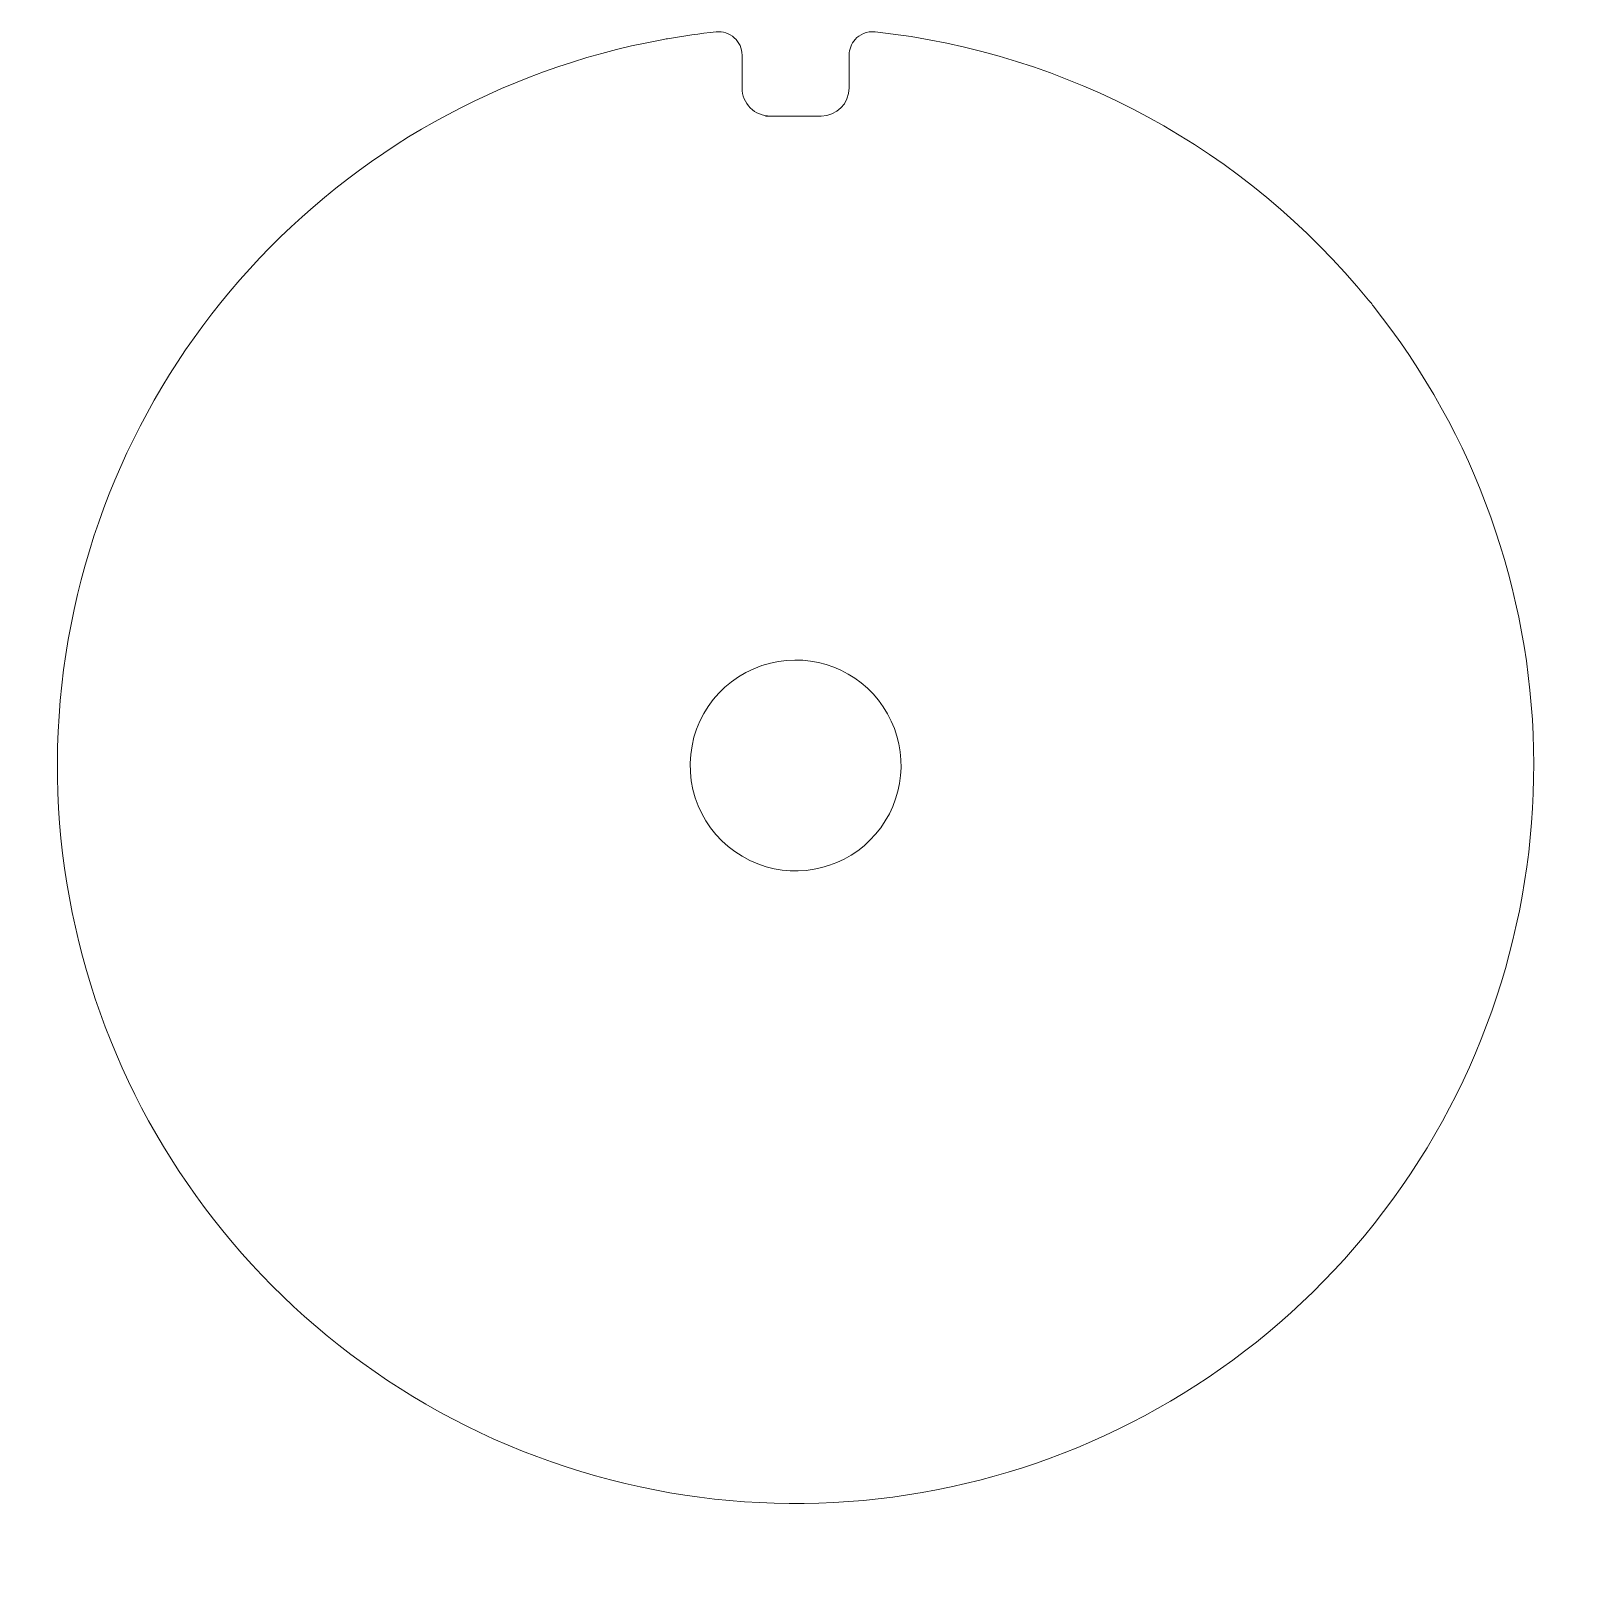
# Model space of a CAD drawing. Header units: millimetres. Extents: x -16.3 to 16.9, y -17.2 to 15.7.
import ezdxf

# ---------------------------------------------------------------- set-up
doc = ezdxf.new("R2010")
doc.units = ezdxf.units.MM
doc.header["$MEASUREMENT"] = 0
doc.layers.add('layer 1', color=7, linetype='Continuous')

msp = doc.modelspace()

# ---------------------------------------------------------------- linework, layer by layer
at = {"layer": 'layer 1', "color": 250, "lineweight": 20}
for points in [[(-1.6963, 15.7033), (-2.043, 15.6658), (-2.3883, 15.6167), (-2.7317, 15.5562)], [(12.2228, 9.9781), (9.6054, 13.1988), (5.8226, 15.2563), (1.6965, 15.7033)], [(1.2729, 15.5428), (1.1891, 15.4507), (1.1427, 15.3307), (1.1427, 15.2062)], [(-1.1425, 14.505), (-1.1425, 14.505), (-1.1425, 15.2062), (-1.1425, 15.2062)], [(1.1427, 14.505), (1.1427, 14.505), (1.1427, 15.2062), (1.1427, 15.2062)], [(0.5427, 13.905), (0.874, 13.905), (1.1427, 14.1736), (1.1427, 14.505)], [(-0.6425, 13.905), (-0.6425, 13.905), (0.5427, 13.905), (0.5427, 13.905)]]:
    msp.add_open_spline(points, degree=3, dxfattribs=at)
for points, knots in [([(-1.1425, 15.2062), (-1.1425, 15.3482), (-1.2028, 15.4835), (-1.3085, 15.5783), (-1.3085, 15.5783), (-1.4142, 15.6732), (-1.5552, 15.7186), (-1.6963, 15.7033)], [0, 0, 0, 0, 0.3333333, 0.3333333, 0.3333333, 0.3333333, 1, 1, 1, 1]), ([(1.6965, 15.7033), (1.6092, 15.7128), (1.5234, 15.6982), (1.4504, 15.6678), (1.4504, 15.6678), (1.3774, 15.6374), (1.3189, 15.5934), (1.2729, 15.5428)], [0, 0, 0, 0, 0.3333333, 0.3333333, 0.3333333, 0.3333333, 1, 1, 1, 1]), ([(-2.852, 15.5346), (-9.8149, 14.2525), (-15.0667, 8.4819), (-15.6889, 1.4293), (-15.6889, 1.4293), (-16.3112, -5.6233), (-12.1511, -12.2244), (-5.5202, -14.7059), (-5.5202, -14.7059), (1.1106, -17.1874), (8.5824, -14.9395), (12.7432, -9.2111), (12.7432, -9.2111), (16.9041, -3.4828), (16.7312, 4.3179), (12.3208, 9.8564)], [0, 0, 0, 0, 0.2, 0.2, 0.2, 0.2, 0.4, 0.4, 0.4, 0.4, 0.6, 0.6, 0.6, 0.6, 1, 1, 1, 1]), ([(-2.852, 15.5346), (-2.8303, 15.5391), (-2.8085, 15.5437), (-2.7884, 15.5473), (-2.7884, 15.5473), (-2.7684, 15.5509), (-2.7501, 15.5535), (-2.7409, 15.5549), (-2.7409, 15.5549), (-2.7317, 15.5562), (-2.7317, 15.5562), (-2.7317, 15.5562)], [0, 0, 0, 0, 0.25, 0.25, 0.25, 0.25, 0.5, 0.5, 0.5, 0.5, 1, 1, 1, 1]), ([(-1.1425, 14.505), (-1.1425, 14.3458), (-1.0792, 14.1932), (-0.9667, 14.0807), (-0.9667, 14.0807), (-0.8542, 13.9682), (-0.7016, 13.905), (-0.5425, 13.905)], [0, 0, 0, 0, 0.3333333, 0.3333333, 0.3333333, 0.3333333, 1, 1, 1, 1]), ([(12.2228, 9.9781), (12.2433, 9.9551), (12.2638, 9.932), (12.2772, 9.9162), (12.2772, 9.9162), (12.2906, 9.9003), (12.297, 9.8916), (12.303, 9.8829), (12.303, 9.8829), (12.3091, 9.8741), (12.315, 9.8652), (12.3208, 9.8564)], [0, 0, 0, 0, 0.25, 0.25, 0.25, 0.25, 0.5, 0.5, 0.5, 0.5, 1, 1, 1, 1]), ([(-0.629, -2.1153), (0.2795, -2.3799), (1.2565, -2.0477), (1.8155, -1.2842), (1.8155, -1.2842), (2.3745, -0.5207), (2.3961, 0.5109), (1.8695, 1.2971), (1.8695, 1.2971), (1.3429, 2.0833), (0.3806, 2.456), (-0.5381, 2.2296)], [0, 0, 0, 0, 0.25, 0.25, 0.25, 0.25, 0.5, 0.5, 0.5, 0.5, 1, 1, 1, 1]), ([(-0.5382, 2.2296), (-1.5264, 1.9861), (-2.2281, 1.1096), (-2.2494, 0.092), (-2.2494, 0.092), (-2.2707, -0.9256), (-1.6062, -1.8307), (-0.629, -2.1153)], [0, 0, 0, 0, 0.3333333, 0.3333333, 0.3333333, 0.3333333, 1, 1, 1, 1])]:
    msp.add_open_spline(points, degree=3, knots=knots, dxfattribs=at)

doc.saveas('drawing.dxf')
